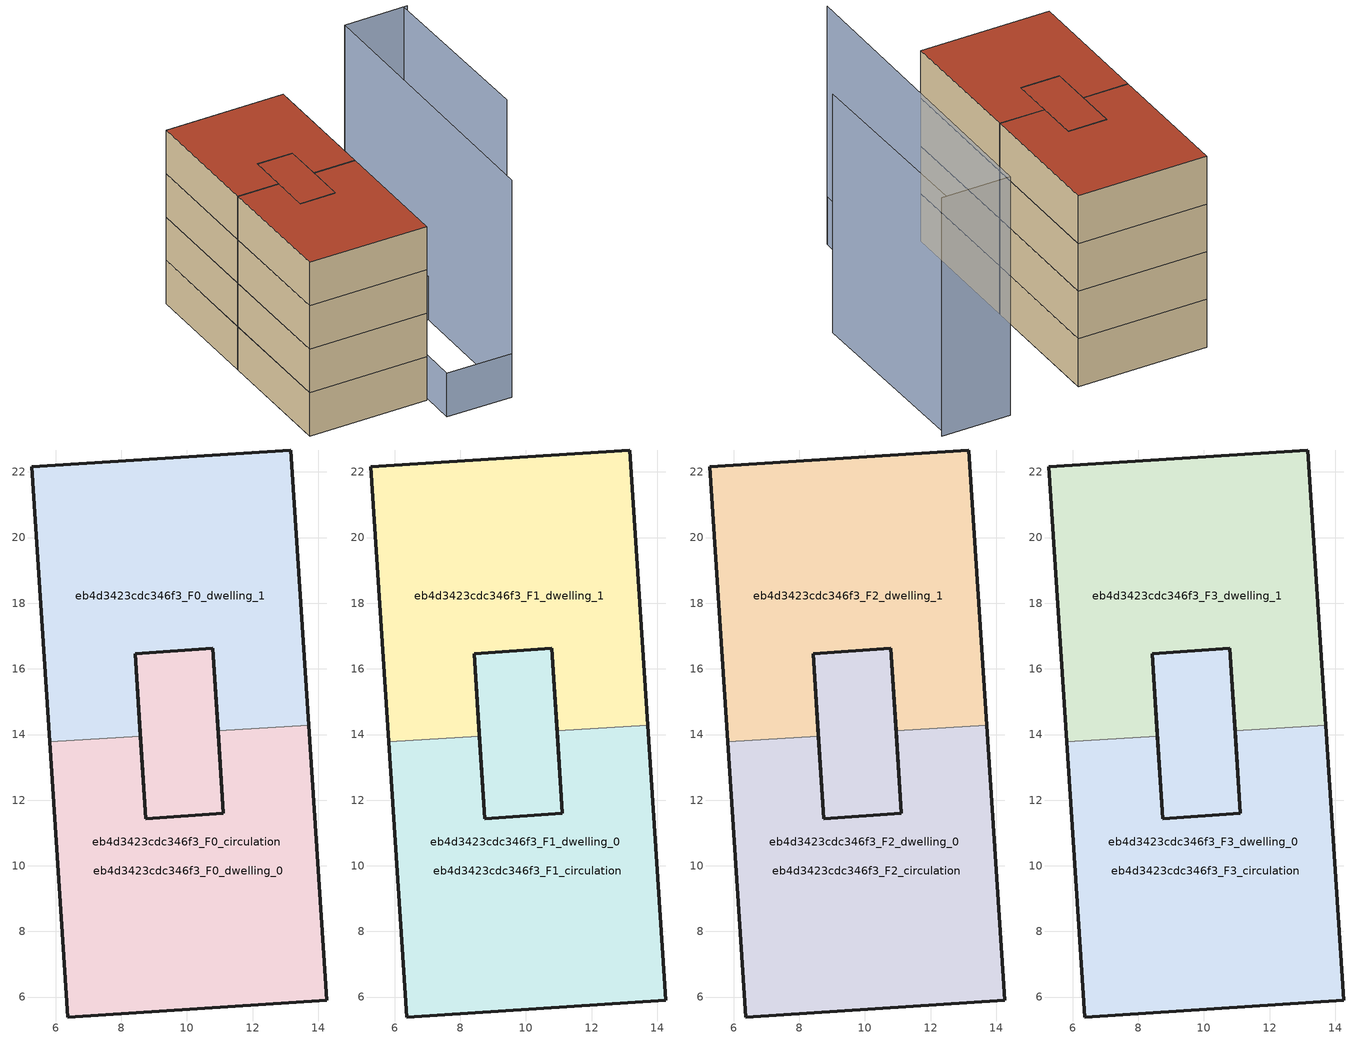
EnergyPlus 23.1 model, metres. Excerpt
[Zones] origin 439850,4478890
eb4d3423cdc346f3_F0_dwelling_0
 floor ground (EU_floor_Construction): 13.71,14.29 14.26,5.91 6.38,5.39 5.83,13.77 8.59,13.95 8.75,11.44 10.85,11.58 11.12,11.59 10.95,14.11 z0; 10.79,16.62 11.12,11.59 10.85,11.58 8.75,11.44 8.59,13.95 8.42,16.47 z0
 wall outside (EU_wall_Construction): 10.95,14.11 11.12,11.59 8.75,11.44 8.59,13.95 / 5.83,13.77 6.38,5.39 14.26,5.91 13.71,14.29 z0:3
 wall to eb4d3423cdc346f3_F0_dwelling_1 (EU_wall_Construction): 13.71,14.29 10.95,14.11 / 8.59,13.95 5.83,13.77 z0:3
eb4d3423cdc346f3_F0_dwelling_1
 floor ground (EU_floor_Construction): 13.16,22.67 13.71,14.29 10.95,14.11 10.79,16.62 8.42,16.47 8.59,13.95 5.83,13.77 5.28,22.15 z0
 wall outside (EU_wall_Construction): 8.59,13.95 8.42,16.47 10.79,16.62 10.95,14.11 / 13.71,14.29 13.16,22.67 5.28,22.15 5.83,13.77 z0:3
eb4d3423cdc346f3_F0_circulation
 floor ground (EU_floor_Construction): 13.71,14.29 14.26,5.91 6.38,5.39 5.83,13.77 8.59,13.95 8.75,11.44 10.85,11.58 11.12,11.59 10.95,14.11 z0; 10.79,16.62 11.12,11.59 10.85,11.58 8.75,11.44 8.59,13.95 8.42,16.47 z0
 wall outside (EU_wall_Construction): 8.42,16.47 8.75,11.44 11.12,11.59 10.79,16.62 8.42,16.47 z0:3
eb4d3423cdc346f3_F1_dwelling_0
 floor outside (EU_floor_Construction): 10.79,16.62 11.12,11.59 10.85,11.58 8.75,11.44 8.59,13.95 8.42,16.47 z3
 floor to eb4d3423cdc346f3_F0_dwelling_0 (EU_floor_Construction): 13.71,14.29 14.26,5.91 6.38,5.39 5.83,13.77 8.59,13.95 8.75,11.44 10.41,11.55 11.12,11.59 10.95,14.11 z3
 wall outside (EU_wall_Construction): 10.95,14.11 11.12,11.59 8.75,11.44 8.59,13.95 / 5.83,13.77 6.38,5.39 14.26,5.91 13.71,14.29 z3:6
 wall to eb4d3423cdc346f3_F1_dwelling_1 (EU_wall_Construction): 13.71,14.29 10.95,14.11 / 8.59,13.95 5.83,13.77 z3:6
eb4d3423cdc346f3_F1_dwelling_1
 floor to eb4d3423cdc346f3_F0_dwelling_1 (EU_floor_Construction): 13.16,22.67 13.71,14.29 10.95,14.11 10.79,16.62 8.42,16.47 8.59,13.95 5.83,13.77 5.28,22.15 z3
 wall outside (EU_wall_Construction): 8.59,13.95 8.42,16.47 10.79,16.62 10.95,14.11 / 13.71,14.29 13.16,22.67 5.28,22.15 5.83,13.77 z3:6
eb4d3423cdc346f3_F1_circulation
 floor to eb4d3423cdc346f3_F0_circulation (EU_floor_Construction): 10.79,16.62 11.12,11.59 10.85,11.58 8.75,11.44 8.59,13.95 8.42,16.47 z3; 13.71,14.29 14.26,5.91 6.38,5.39 5.83,13.77 8.59,13.95 8.75,11.44 11.12,11.59 10.95,14.11 z3
 wall outside (EU_wall_Construction): 8.42,16.47 8.75,11.44 11.12,11.59 10.79,16.62 8.42,16.47 z3:6
eb4d3423cdc346f3_F2_dwelling_0
 floor outside (EU_floor_Construction): 10.79,16.62 11.12,11.59 10.85,11.58 8.75,11.44 8.59,13.95 8.42,16.47 z6
 floor to eb4d3423cdc346f3_F1_dwelling_0 (EU_floor_Construction): 13.71,14.29 14.26,5.91 6.38,5.39 5.83,13.77 8.59,13.95 8.75,11.44 10.41,11.55 11.12,11.59 10.95,14.11 z6
 wall outside (EU_wall_Construction): 10.95,14.11 11.12,11.59 8.75,11.44 8.59,13.95 / 5.83,13.77 6.38,5.39 14.26,5.91 13.71,14.29 z6:9
 wall to eb4d3423cdc346f3_F2_dwelling_1 (EU_wall_Construction): 13.71,14.29 10.95,14.11 / 8.59,13.95 5.83,13.77 z6:9
eb4d3423cdc346f3_F2_dwelling_1
 floor to eb4d3423cdc346f3_F1_dwelling_1 (EU_floor_Construction): 13.16,22.67 13.71,14.29 10.95,14.11 10.79,16.62 8.42,16.47 8.59,13.95 5.83,13.77 5.28,22.15 z6
 wall outside (EU_wall_Construction): 8.59,13.95 8.42,16.47 10.79,16.62 10.95,14.11 / 13.71,14.29 13.16,22.67 5.28,22.15 5.83,13.77 z6:9
eb4d3423cdc346f3_F2_circulation
 floor to eb4d3423cdc346f3_F1_circulation (EU_floor_Construction): 10.79,16.62 11.12,11.59 10.85,11.58 8.75,11.44 8.59,13.95 8.42,16.47 z6; 13.71,14.29 14.26,5.91 6.38,5.39 5.83,13.77 8.59,13.95 8.75,11.44 11.12,11.59 10.95,14.11 z6
 wall outside (EU_wall_Construction): 8.42,16.47 8.75,11.44 11.12,11.59 10.79,16.62 8.42,16.47 z6:9
eb4d3423cdc346f3_F3_dwelling_0
 floor outside (EU_floor_Construction): 10.79,16.62 11.12,11.59 10.85,11.58 8.75,11.44 8.59,13.95 8.42,16.47 z9
 floor to eb4d3423cdc346f3_F2_dwelling_0 (EU_floor_Construction): 13.71,14.29 14.26,5.91 6.38,5.39 5.83,13.77 8.59,13.95 8.75,11.44 10.41,11.55 11.12,11.59 10.95,14.11 z9
 wall outside (EU_wall_Construction): 10.95,14.11 11.12,11.59 8.75,11.44 8.59,13.95 / 5.83,13.77 6.38,5.39 14.26,5.91 13.71,14.29 z9:12
 wall to eb4d3423cdc346f3_F3_dwelling_1 (EU_wall_Construction): 13.71,14.29 10.95,14.11 / 8.59,13.95 5.83,13.77 z9:12
 roof outside (EU_roof_Construction): 11.12,11.59 10.79,16.62 8.42,16.47 8.59,13.95 8.75,11.44 10.85,11.58 z12; 14.26,5.91 13.71,14.29 10.95,14.11 11.12,11.59 10.85,11.58 8.75,11.44 8.59,13.95 5.83,13.77 6.38,5.39 z12
eb4d3423cdc346f3_F3_dwelling_1
 floor to eb4d3423cdc346f3_F2_dwelling_1 (EU_floor_Construction): 13.16,22.67 13.71,14.29 10.95,14.11 10.79,16.62 8.42,16.47 8.59,13.95 5.83,13.77 5.28,22.15 z9
 wall outside (EU_wall_Construction): 8.59,13.95 8.42,16.47 10.79,16.62 10.95,14.11 / 13.71,14.29 13.16,22.67 5.28,22.15 5.83,13.77 z9:12
 roof outside (EU_roof_Construction): 13.71,14.29 13.16,22.67 5.28,22.15 5.83,13.77 8.59,13.95 8.42,16.47 10.79,16.62 10.95,14.11 z12
eb4d3423cdc346f3_F3_circulation
 floor to eb4d3423cdc346f3_F2_circulation (EU_floor_Construction): 10.79,16.62 11.12,11.59 10.85,11.58 8.75,11.44 8.59,13.95 8.42,16.47 z9; 13.71,14.29 14.26,5.91 6.38,5.39 5.83,13.77 8.59,13.95 8.75,11.44 11.12,11.59 10.95,14.11 z9
 wall outside (EU_wall_Construction): 8.42,16.47 8.75,11.44 11.12,11.59 10.79,16.62 8.42,16.47 z9:12
 roof outside (EU_roof_Construction): 11.12,11.59 10.79,16.62 8.42,16.47 8.59,13.95 8.75,11.44 10.85,11.58 z12; 14.26,5.91 13.71,14.29 10.95,14.11 11.12,11.59 10.85,11.58 8.75,11.44 8.59,13.95 5.83,13.77 6.38,5.39 z12
shading: 22.52,12.03 21.61,23.86 / 18.86,3.97 17.67,23.62 / 17.67,23.62 21.88,23.87 z0:15; 13.98,13.59 18.35,13.82 / 18.35,13.82 18.86,3.98 / 18.86,3.98 14.49,3.75 / 14.49,3.75 13.98,13.59 z0:3
[Building]
EU S2 Campaign: North Axis=0; Terrain=City; Solar Distribution=FullExterior
[Site:Location]
Madrid: Latitude=40.5; Longitude=-3.5; Time Zone=1; Elevation=609
[SizingPeriod:WeatherFileDays]
AnnualSizingPeriod: Begin Month=1; Begin Day of Month=1; End Month=12; End Day of Month=31; Day of Week for Start Day=Monday; Use Weather File Daylight Saving Period=No; Use Weather File Rain and Snow Indicators=No
[MATERIAL]
EU_InternalMass_Material: Roughness=MediumRough; Thickness=0.1; Conductivity=1; Density=1800; Specific Heat=900; Thermal Absorptance=0.9; Solar Absorptance=0.7; Visible Absorptance=0.7
[MATERIAL:NOMASS] Roughness=MediumRough; Thermal Absorptance=0.9; Solar Absorptance=0.7; Visible Absorptance=0.7
Name | Thermal Resistance
EU_wall_NoMass | 0.609216
EU_roof_NoMass | 0.513268
EU_floor_NoMass | 0.568163
[CONSTRUCTION]
EU_wall_Construction: EU_wall_NoMass
EU_roof_Construction: EU_roof_NoMass
EU_floor_Construction: EU_floor_NoMass
EU_InternalMass_Construction: EU_InternalMass_Material
[ZONE] Type=1; Multiplier=1; Ceiling Height=autocalculate; Floor Area=autocalculate; Part of Total Floor Area=Yes
Name | Volume
eb4d3423cdc346f3_F0_dwelling_0; eb4d3423cdc346f3_F1_dwelling_0; eb4d3423cdc346f3_F2_dwelling_0; eb4d3423cdc346f3_F3_dwelling_0; eb4d3423cdc346f3_F0_circulation | 216.947
eb4d3423cdc346f3_F0_dwelling_1; eb4d3423cdc346f3_F1_dwelling_1; eb4d3423cdc346f3_F2_dwelling_1; eb4d3423cdc346f3_F3_dwelling_1 | 181.12
eb4d3423cdc346f3_F1_circulation; eb4d3423cdc346f3_F2_circulation; eb4d3423cdc346f3_F3_circulation | 216.948
[INTERNALMASS] Construction=EU_InternalMass_Construction; Surface Area=60.3734
Name | Zone or ZoneList
eb4d3423cdc346f3_F0_dwelling_0_EU_InternalMass | eb4d3423cdc346f3_F0_dwelling_0
eb4d3423cdc346f3_F0_dwelling_1_EU_InternalMass | eb4d3423cdc346f3_F0_dwelling_1
eb4d3423cdc346f3_F1_dwelling_0_EU_InternalMass | eb4d3423cdc346f3_F1_dwelling_0
eb4d3423cdc346f3_F1_dwelling_1_EU_InternalMass | eb4d3423cdc346f3_F1_dwelling_1
eb4d3423cdc346f3_F2_dwelling_0_EU_InternalMass | eb4d3423cdc346f3_F2_dwelling_0
eb4d3423cdc346f3_F2_dwelling_1_EU_InternalMass | eb4d3423cdc346f3_F2_dwelling_1
eb4d3423cdc346f3_F3_dwelling_0_EU_InternalMass | eb4d3423cdc346f3_F3_dwelling_0
eb4d3423cdc346f3_F3_dwelling_1_EU_InternalMass | eb4d3423cdc346f3_F3_dwelling_1
[OTHEREQUIPMENT] Fuel Type=Electricity; Design Level Calculation Method=Watts/Area; Power per Zone Floor Area=1; Fraction Latent=0; Fraction Radiant=0; Fraction Lost=0; Carbon Dioxide Generation Rate=0; EndUse Subcategory=EU_Step8_InternalGains
Name | Zone or ZoneList or Space or SpaceList | Schedule
EU_Step8_InternalGain_eb4d3423cdc346f3_F0_dwelling_0_f000 | eb4d3423cdc346f3_F0_dwelling_0 | EU_Step8_GainSchedule_eb4d3423cdc346f3_F0_dwelling_0_f000
EU_Step8_InternalGain_eb4d3423cdc346f3_F0_dwelling_1_f000 | eb4d3423cdc346f3_F0_dwelling_1 | EU_Step8_GainSchedule_eb4d3423cdc346f3_F0_dwelling_1_f000
EU_Step8_InternalGain_eb4d3423cdc346f3_F1_dwelling_0_f000 | eb4d3423cdc346f3_F1_dwelling_0 | EU_Step8_GainSchedule_eb4d3423cdc346f3_F1_dwelling_0_f000
EU_Step8_InternalGain_eb4d3423cdc346f3_F1_dwelling_1_f000 | eb4d3423cdc346f3_F1_dwelling_1 | EU_Step8_GainSchedule_eb4d3423cdc346f3_F1_dwelling_1_f000
EU_Step8_InternalGain_eb4d3423cdc346f3_F2_dwelling_0_f000 | eb4d3423cdc346f3_F2_dwelling_0 | EU_Step8_GainSchedule_eb4d3423cdc346f3_F2_dwelling_0_f000
EU_Step8_InternalGain_eb4d3423cdc346f3_F2_dwelling_1_f000 | eb4d3423cdc346f3_F2_dwelling_1 | EU_Step8_GainSchedule_eb4d3423cdc346f3_F2_dwelling_1_f000
EU_Step8_InternalGain_eb4d3423cdc346f3_F3_dwelling_0_f000 | eb4d3423cdc346f3_F3_dwelling_0 | EU_Step8_GainSchedule_eb4d3423cdc346f3_F3_dwelling_0_f000
EU_Step8_InternalGain_eb4d3423cdc346f3_F3_dwelling_1_f000 | eb4d3423cdc346f3_F3_dwelling_1 | EU_Step8_GainSchedule_eb4d3423cdc346f3_F3_dwelling_1_f000
[ZONEINFILTRATION:DESIGNFLOWRATE] Schedule=EU_AlwaysOn; Design Flow Rate Calculation Method=Flow/Area; Flow Rate per Floor Area=0.0005; Constant Term Coefficient=1; Temperature Term Coefficient=0; Velocity Term Coefficient=0; Velocity Squared Term Coefficient=0
Name | Zone or ZoneList or Space or SpaceList
EU_Circulation_Infiltration_eb4d3423cdc346f3_F0_circulation | eb4d3423cdc346f3_F0_circulation
EU_Circulation_Infiltration_eb4d3423cdc346f3_F1_circulation | eb4d3423cdc346f3_F1_circulation
EU_Circulation_Infiltration_eb4d3423cdc346f3_F2_circulation | eb4d3423cdc346f3_F2_circulation
EU_Circulation_Infiltration_eb4d3423cdc346f3_F3_circulation | eb4d3423cdc346f3_F3_circulation
[ZONEVENTILATION:DESIGNFLOWRATE] Schedule=EU_AlwaysOn; Design Flow Rate Calculation Method=AirChanges/Hour; Air Changes per Hour=0.752966; Ventilation Type=Natural; Fan Pressure Rise=0; Fan Total Efficiency=1; Constant Term Coefficient=1; Temperature Term Coefficient=0; Velocity Term Coefficient=0; Velocity Squared Term Coefficient=0; Minimum Indoor Temperature=-100; Maximum Indoor Temperature=100; Delta Temperature=-100; Minimum Outdoor Temperature=-100; Maximum Outdoor Temperature=100; Maximum Wind Speed=40
Name | Zone or ZoneList or Space or SpaceList
EU_ConstantAir_eb4d3423cdc346f3_F0_dwelling_0 | eb4d3423cdc346f3_F0_dwelling_0
EU_ConstantAir_eb4d3423cdc346f3_F0_dwelling_1 | eb4d3423cdc346f3_F0_dwelling_1
EU_ConstantAir_eb4d3423cdc346f3_F1_dwelling_0 | eb4d3423cdc346f3_F1_dwelling_0
EU_ConstantAir_eb4d3423cdc346f3_F1_dwelling_1 | eb4d3423cdc346f3_F1_dwelling_1
EU_ConstantAir_eb4d3423cdc346f3_F2_dwelling_0 | eb4d3423cdc346f3_F2_dwelling_0
EU_ConstantAir_eb4d3423cdc346f3_F2_dwelling_1 | eb4d3423cdc346f3_F2_dwelling_1
EU_ConstantAir_eb4d3423cdc346f3_F3_dwelling_0 | eb4d3423cdc346f3_F3_dwelling_0
EU_ConstantAir_eb4d3423cdc346f3_F3_dwelling_1 | eb4d3423cdc346f3_F3_dwelling_1
[HVACTEMPLATE:THERMOSTAT] Constant Heating Setpoint=20; Constant Cooling Setpoint=50
EU_HeatOnly_eb4d3423cdc346f3_F0_dwelling_0; EU_HeatOnly_eb4d3423cdc346f3_F0_dwelling_1; EU_HeatOnly_eb4d3423cdc346f3_F1_dwelling_0; EU_HeatOnly_eb4d3423cdc346f3_F1_dwelling_1; EU_HeatOnly_eb4d3423cdc346f3_F2_dwelling_0; EU_HeatOnly_eb4d3423cdc346f3_F2_dwelling_1; EU_HeatOnly_eb4d3423cdc346f3_F3_dwelling_0; EU_HeatOnly_eb4d3423cdc346f3_F3_dwelling_1
[HVACTEMPLATE:ZONE:IDEALLOADSAIRSYSTEM] System Availability Schedule=EU_AlwaysOn; Maximum Heating Supply Air Temperature=50; Minimum Cooling Supply Air Temperature=13; Maximum Heating Supply Air Humidity Ratio=0.0156; Minimum Cooling Supply Air Humidity Ratio=0.0077; Heating Limit=NoLimit; Cooling Limit=NoLimit; Heating Availability Schedule=EU_AlwaysOn; Cooling Availability Schedule=EU_CoolingOff; Dehumidification Control Type=ConstantSensibleHeatRatio; Cooling Sensible Heat Ratio=0.7; Dehumidification Setpoint=60; Humidification Control Type=None; Humidification Setpoint=30; Outdoor Air Method=None; Outdoor Air Flow Rate per Person=0.00944; Outdoor Air Flow Rate per Zone Floor Area=0; Outdoor Air Flow Rate per Zone=0; Demand Controlled Ventilation Type=None; Outdoor Air Economizer Type=NoEconomizer; Heat Recovery Type=None; Sensible Heat Recovery Effectiveness=0.7; Latent Heat Recovery Effectiveness=0.65
Name | Template Thermostat
eb4d3423cdc346f3_F0_dwelling_0 | EU_HeatOnly_eb4d3423cdc346f3_F0_dwelling_0
eb4d3423cdc346f3_F0_dwelling_1 | EU_HeatOnly_eb4d3423cdc346f3_F0_dwelling_1
eb4d3423cdc346f3_F1_dwelling_0 | EU_HeatOnly_eb4d3423cdc346f3_F1_dwelling_0
eb4d3423cdc346f3_F1_dwelling_1 | EU_HeatOnly_eb4d3423cdc346f3_F1_dwelling_1
eb4d3423cdc346f3_F2_dwelling_0 | EU_HeatOnly_eb4d3423cdc346f3_F2_dwelling_0
eb4d3423cdc346f3_F2_dwelling_1 | EU_HeatOnly_eb4d3423cdc346f3_F2_dwelling_1
eb4d3423cdc346f3_F3_dwelling_0 | EU_HeatOnly_eb4d3423cdc346f3_F3_dwelling_0
eb4d3423cdc346f3_F3_dwelling_1 | EU_HeatOnly_eb4d3423cdc346f3_F3_dwelling_1
[SIZING:ZONE] Zone Cooling Design Supply Air Temperature Input Method=SupplyAirTemperature; Zone Cooling Design Supply Air Temperature=13; Zone Heating Design Supply Air Temperature Input Method=SupplyAirTemperature; Zone Heating Design Supply Air Temperature=50; Zone Cooling Design Supply Air Humidity Ratio=0.008; Zone Heating Design Supply Air Humidity Ratio=0.008; Cooling Design Air Flow Method=DesignDay; Cooling Design Air Flow Rate=0; Cooling Minimum Air Flow per Zone Floor Area=0.000762; Cooling Minimum Air Flow=0; Cooling Minimum Air Flow Fraction=0.2; Heating Design Air Flow Method=DesignDay; Heating Design Air Flow Rate=0; Heating Maximum Air Flow per Zone Floor Area=0.002032; Heating Maximum Air Flow=0.141576; Heating Maximum Air Flow Fraction=0.3; Account for Dedicated Outdoor Air System=No; Dedicated Outdoor Air System Control Strategy=NeutralSupplyAir; Dedicated Outdoor Air Low Setpoint Temperature for Design=autosize; Dedicated Outdoor Air High Setpoint Temperature for Design=autosize; Zone Load Sizing Method=Sensible Load Only No Latent Load; Zone Latent Cooling Design Supply Air Humidity Ratio Input Method=HumidityRatioDifference; Zone Cooling Design Supply Air Humidity Ratio Difference=0.005; Zone Latent Heating Design Supply Air Humidity Ratio Input Method=HumidityRatioDifference; Zone Humidification Design Supply Air Humidity Ratio Difference=0.005
eb4d3423cdc346f3_F0_dwelling_0; eb4d3423cdc346f3_F0_dwelling_1; eb4d3423cdc346f3_F1_dwelling_0; eb4d3423cdc346f3_F1_dwelling_1; eb4d3423cdc346f3_F2_dwelling_0; eb4d3423cdc346f3_F2_dwelling_1; eb4d3423cdc346f3_F3_dwelling_0; eb4d3423cdc346f3_F3_dwelling_1
[SCHEDULE:CONSTANT]
Name | Hourly Value
EU_AlwaysOn | 1
EU_CoolingOff | 0
[SCHEDULE:FILE] Column Number=1; Rows to Skip at Top=0; Number of Hours of Data=8760; Column Separator=Comma; Interpolate to Timestep=No; Minutes per Item=60; Adjust Schedule for Daylight Savings=Yes
Name | File
EU_Step8_GainSchedule_eb4d3423cdc346f3_F0_dwelling_0_f000 | ../../schedules/eb4d3423cdc346f3/eb4d3423cdc346f3_F0_dwelling_0_f000_gain.csv
EU_Step8_GainSchedule_eb4d3423cdc346f3_F0_dwelling_1_f000 | ../../schedules/eb4d3423cdc346f3/eb4d3423cdc346f3_F0_dwelling_1_f000_gain.csv
EU_Step8_GainSchedule_eb4d3423cdc346f3_F1_dwelling_0_f000 | ../../schedules/eb4d3423cdc346f3/eb4d3423cdc346f3_F1_dwelling_0_f000_gain.csv
EU_Step8_GainSchedule_eb4d3423cdc346f3_F1_dwelling_1_f000 | ../../schedules/eb4d3423cdc346f3/eb4d3423cdc346f3_F1_dwelling_1_f000_gain.csv
EU_Step8_GainSchedule_eb4d3423cdc346f3_F2_dwelling_0_f000 | ../../schedules/eb4d3423cdc346f3/eb4d3423cdc346f3_F2_dwelling_0_f000_gain.csv
EU_Step8_GainSchedule_eb4d3423cdc346f3_F2_dwelling_1_f000 | ../../schedules/eb4d3423cdc346f3/eb4d3423cdc346f3_F2_dwelling_1_f000_gain.csv
EU_Step8_GainSchedule_eb4d3423cdc346f3_F3_dwelling_0_f000 | ../../schedules/eb4d3423cdc346f3/eb4d3423cdc346f3_F3_dwelling_0_f000_gain.csv
EU_Step8_GainSchedule_eb4d3423cdc346f3_F3_dwelling_1_f000 | ../../schedules/eb4d3423cdc346f3/eb4d3423cdc346f3_F3_dwelling_1_f000_gain.csv
